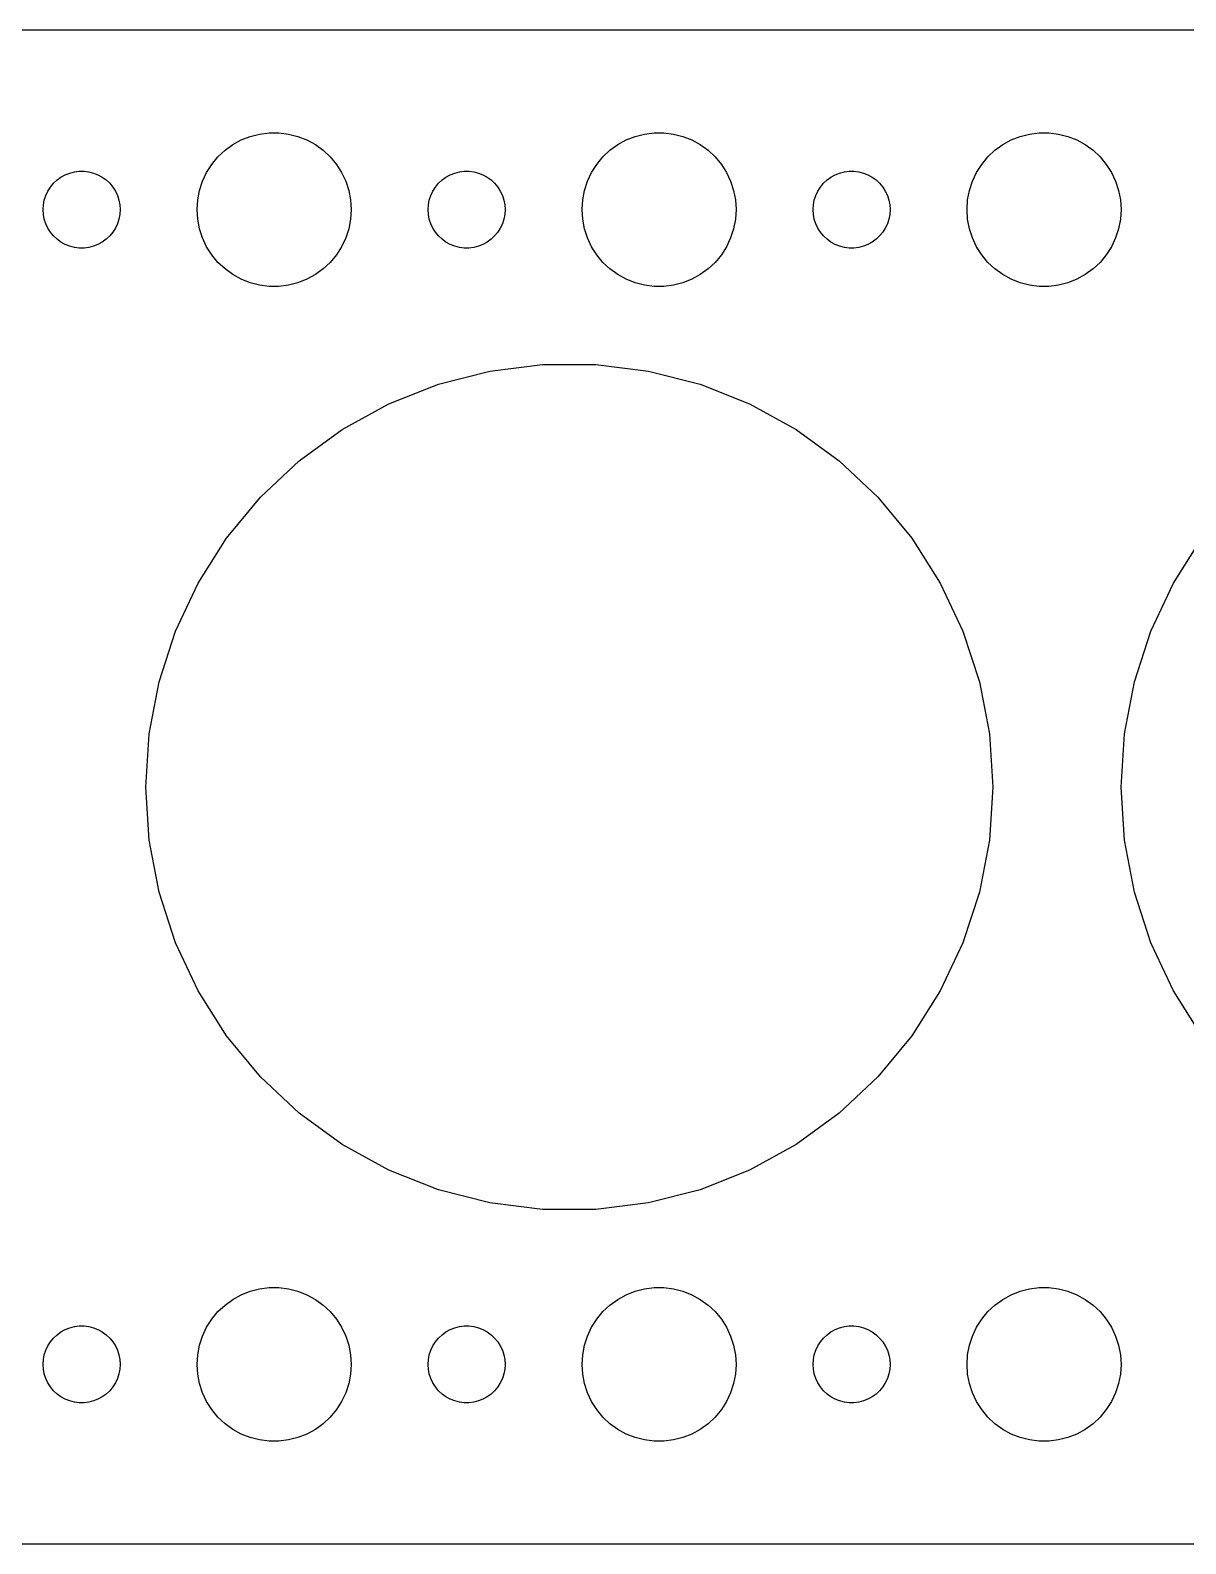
# Model space of a CAD drawing. Header units: metres. Extents: x -90 to 90, y -29 to 29.
# Drawn here: x -2 to 43, y -29.5 to 29.5 of the extents above; entities that cross this region are included whole.
import ezdxf

# ---------------------------------------------------------------- set-up
doc = ezdxf.new("R2010")
doc.units = ezdxf.units.M

msp = doc.modelspace()

# ---------------------------------------------------------------- linework, layer by layer
for p, q in [((84.8139, 29.4901), (-84.8139, 29.4901)), ((6.57294, 25.3532), (6.93785, 25.4469)), ((6.93785, 25.4469), (7.31161, 25.4941)), ((7.31161, 25.4941), (7.68837, 25.4941)), ((7.68837, 25.4941), (8.06213, 25.4469)), ((8.06213, 25.4469), (8.42705, 25.3532)), ((21.5729, 25.3532), (21.9379, 25.4469)), ((21.9379, 25.4469), (22.3116, 25.4941)), ((22.3116, 25.4941), (22.6884, 25.4941)), ((22.6884, 25.4941), (23.0621, 25.4469)), ((23.0621, 25.4469), (23.427, 25.3532)), ((36.5729, 25.3532), (36.9379, 25.4469)), ((36.9379, 25.4469), (37.3116, 25.4941)), ((37.3116, 25.4941), (37.6884, 25.4941)), ((37.6884, 25.4941), (38.0621, 25.4469)), ((38.0621, 25.4469), (38.427, 25.3532)), ((5.31308, 24.5536), (5.58772, 24.8115)), ((5.58772, 24.8115), (5.89252, 25.033)), ((5.89252, 25.033), (6.22266, 25.2145)), ((6.22266, 25.2145), (6.57294, 25.3532)), ((8.42705, 25.3532), (8.77733, 25.2145)), ((8.77733, 25.2145), (9.10747, 25.033)), ((9.10747, 25.033), (9.41226, 24.8115)), ((9.41226, 24.8115), (9.6869, 24.5536)), ((20.3131, 24.5536), (20.5877, 24.8115)), ((20.5877, 24.8115), (20.8925, 25.033)), ((20.8925, 25.033), (21.2227, 25.2145)), ((21.2227, 25.2145), (21.5729, 25.3532)), ((23.427, 25.3532), (23.7773, 25.2145)), ((23.7773, 25.2145), (24.1075, 25.033)), ((24.1075, 25.033), (24.4123, 24.8115)), ((24.4123, 24.8115), (24.6869, 24.5536)), ((35.3131, 24.5536), (35.5877, 24.8115)), ((35.5877, 24.8115), (35.8925, 25.033)), ((35.8925, 25.033), (36.2227, 25.2145)), ((36.2227, 25.2145), (36.5729, 25.3532)), ((38.427, 25.3532), (38.7773, 25.2145)), ((38.7773, 25.2145), (39.1075, 25.033)), ((39.1075, 25.033), (39.4123, 24.8115)), ((39.4123, 24.8115), (39.6869, 24.5536)), ((4.87108, 23.9453), (5.07294, 24.2634)), ((5.07294, 24.2634), (5.31308, 24.5536)), ((9.6869, 24.5536), (9.92705, 24.2634)), ((9.92705, 24.2634), (10.1289, 23.9453)), ((19.8711, 23.9453), (20.0729, 24.2634)), ((20.0729, 24.2634), (20.3131, 24.5536)), ((24.6869, 24.5536), (24.927, 24.2634)), ((24.927, 24.2634), (25.1289, 23.9453)), ((34.8711, 23.9453), (35.0729, 24.2634)), ((35.0729, 24.2634), (35.3131, 24.5536)), ((39.6869, 24.5536), (39.927, 24.2634)), ((39.927, 24.2634), (40.1289, 23.9453)), ((-1.09344, 23.5268), (-0.95613, 23.6558)), ((-0.95613, 23.6558), (-0.80373, 23.7665)), ((-0.80373, 23.7665), (-0.63866, 23.8572)), ((-0.63866, 23.8572), (-0.46352, 23.9266)), ((-0.46352, 23.9266), (-0.28107, 23.9734)), ((-0.28107, 23.9734), (-0.09418, 23.997)), ((-0.09418, 23.997), (0.09418, 23.997)), ((0.09418, 23.997), (0.28107, 23.9734)), ((0.28107, 23.9734), (0.46352, 23.9266)), ((0.46352, 23.9266), (0.63866, 23.8572)), ((0.63866, 23.8572), (0.80373, 23.7665)), ((0.80373, 23.7665), (0.95613, 23.6558)), ((0.95613, 23.6558), (1.09344, 23.5268)), ((4.59424, 23.2461), (4.71066, 23.6044)), ((4.71066, 23.6044), (4.87108, 23.9453)), ((10.1289, 23.9453), (10.2893, 23.6044)), ((10.2893, 23.6044), (10.4057, 23.2461)), ((13.9065, 23.5268), (14.0439, 23.6558)), ((14.0439, 23.6558), (14.1963, 23.7665)), ((14.1963, 23.7665), (14.3613, 23.8572)), ((14.3613, 23.8572), (14.5365, 23.9266)), ((14.5365, 23.9266), (14.7189, 23.9734)), ((14.7189, 23.9734), (14.9058, 23.997)), ((14.9058, 23.997), (15.0942, 23.997)), ((15.0942, 23.997), (15.2811, 23.9734)), ((15.2811, 23.9734), (15.4635, 23.9266)), ((15.4635, 23.9266), (15.6387, 23.8572)), ((15.6387, 23.8572), (15.8037, 23.7665)), ((15.8037, 23.7665), (15.9561, 23.6558)), ((15.9561, 23.6558), (16.0934, 23.5268)), ((19.5942, 23.2461), (19.7107, 23.6044)), ((19.7107, 23.6044), (19.8711, 23.9453)), ((25.1289, 23.9453), (25.2893, 23.6044)), ((25.2893, 23.6044), (25.4057, 23.2461)), ((28.9065, 23.5268), (29.0439, 23.6558)), ((29.0439, 23.6558), (29.1963, 23.7665)), ((29.1963, 23.7665), (29.3613, 23.8572)), ((29.3613, 23.8572), (29.5365, 23.9266)), ((29.5365, 23.9266), (29.7189, 23.9734)), ((29.7189, 23.9734), (29.9058, 23.997)), ((29.9058, 23.997), (30.0942, 23.997)), ((30.0942, 23.997), (30.2811, 23.9734)), ((30.2811, 23.9734), (30.4635, 23.9266)), ((30.4635, 23.9266), (30.6387, 23.8572)), ((30.6387, 23.8572), (30.8037, 23.7665)), ((30.8037, 23.7665), (30.9561, 23.6558)), ((30.9561, 23.6558), (31.0934, 23.5268)), ((34.5942, 23.2461), (34.7107, 23.6044)), ((34.7107, 23.6044), (34.8711, 23.9453)), ((40.1289, 23.9453), (40.2893, 23.6044)), ((40.2893, 23.6044), (40.4057, 23.2461)), ((-1.45287, 22.873), (-1.39465, 23.0522)), ((-1.39465, 23.0522), (-1.31445, 23.2226)), ((-1.31445, 23.2226), (-1.21352, 23.3817)), ((-1.21352, 23.3817), (-1.09344, 23.5268)), ((1.09344, 23.5268), (1.21352, 23.3817)), ((1.21352, 23.3817), (1.31445, 23.2226)), ((1.31445, 23.2226), (1.39465, 23.0522)), ((1.39465, 23.0522), (1.45287, 22.873)), ((4.52365, 22.876), (4.59424, 23.2461)), ((10.4057, 23.2461), (10.4763, 22.876)), ((13.5471, 22.873), (13.6053, 23.0522)), ((13.6053, 23.0522), (13.6855, 23.2226)), ((13.6855, 23.2226), (13.7865, 23.3817)), ((13.7865, 23.3817), (13.9065, 23.5268)), ((16.0934, 23.5268), (16.2135, 23.3817)), ((16.2135, 23.3817), (16.3145, 23.2226)), ((16.3145, 23.2226), (16.3947, 23.0522)), ((16.3947, 23.0522), (16.4529, 22.873)), ((19.5237, 22.876), (19.5942, 23.2461)), ((25.4057, 23.2461), (25.4763, 22.876)), ((28.5471, 22.873), (28.6053, 23.0522)), ((28.6053, 23.0522), (28.6855, 23.2226)), ((28.6855, 23.2226), (28.7865, 23.3817)), ((28.7865, 23.3817), (28.9065, 23.5268)), ((31.0934, 23.5268), (31.2135, 23.3817)), ((31.2135, 23.3817), (31.3145, 23.2226)), ((31.3145, 23.2226), (31.3947, 23.0522)), ((31.3947, 23.0522), (31.4529, 22.873)), ((34.5237, 22.876), (34.5942, 23.2461)), ((40.4057, 23.2461), (40.4763, 22.876)), ((-1.5, 22.5), (-1.48816, 22.688)), ((-1.48816, 22.312), (-1.5, 22.5)), ((-1.48816, 22.688), (-1.45287, 22.873)), ((1.45287, 22.873), (1.48816, 22.688)), ((1.48816, 22.688), (1.5, 22.5)), ((1.5, 22.5), (1.48816, 22.312)), ((4.5, 22.5), (4.52365, 22.876)), ((4.52365, 22.124), (4.5, 22.5)), ((10.4763, 22.876), (10.5, 22.5)), ((10.5, 22.5), (10.4763, 22.124)), ((13.5, 22.5), (13.5118, 22.688)), ((13.5118, 22.312), (13.5, 22.5)), ((13.5118, 22.688), (13.5471, 22.873)), ((16.4529, 22.873), (16.4882, 22.688)), ((16.4882, 22.688), (16.5, 22.5)), ((16.5, 22.5), (16.4882, 22.312)), ((19.5, 22.5), (19.5237, 22.876)), ((19.5237, 22.124), (19.5, 22.5)), ((25.4763, 22.876), (25.5, 22.5)), ((25.5, 22.5), (25.4763, 22.124)), ((28.5, 22.5), (28.5118, 22.688)), ((28.5118, 22.312), (28.5, 22.5)), ((28.5118, 22.688), (28.5471, 22.873)), ((31.4529, 22.873), (31.4882, 22.688)), ((31.4882, 22.688), (31.5, 22.5)), ((31.5, 22.5), (31.4882, 22.312)), ((34.5, 22.5), (34.5237, 22.876)), ((34.5237, 22.124), (34.5, 22.5)), ((40.4763, 22.876), (40.5, 22.5)), ((40.5, 22.5), (40.4763, 22.124)), ((-1.45287, 22.127), (-1.48816, 22.312)), ((-1.39465, 21.9478), (-1.45287, 22.127)), ((-1.31445, 21.7774), (-1.39465, 21.9478)), ((1.39465, 21.9478), (1.31445, 21.7774)), ((1.45287, 22.127), (1.39465, 21.9478)), ((1.48816, 22.312), (1.45287, 22.127)), ((4.59424, 21.7539), (4.52365, 22.124)), ((10.4763, 22.124), (10.4057, 21.7539)), ((13.5471, 22.127), (13.5118, 22.312)), ((13.6053, 21.9478), (13.5471, 22.127)), ((13.6855, 21.7774), (13.6053, 21.9478)), ((16.3947, 21.9478), (16.3145, 21.7774)), ((16.4529, 22.127), (16.3947, 21.9478)), ((16.4882, 22.312), (16.4529, 22.127)), ((19.5942, 21.7539), (19.5237, 22.124)), ((25.4763, 22.124), (25.4057, 21.7539)), ((28.5471, 22.127), (28.5118, 22.312)), ((28.6053, 21.9478), (28.5471, 22.127)), ((28.6855, 21.7774), (28.6053, 21.9478)), ((31.3947, 21.9478), (31.3145, 21.7774)), ((31.4529, 22.127), (31.3947, 21.9478)), ((31.4882, 22.312), (31.4529, 22.127)), ((34.5942, 21.7539), (34.5237, 22.124)), ((40.4763, 22.124), (40.4057, 21.7539)), ((-1.21352, 21.6183), (-1.31445, 21.7774)), ((-1.09344, 21.4732), (-1.21352, 21.6183)), ((-0.95613, 21.3442), (-1.09344, 21.4732)), ((-0.80373, 21.2335), (-0.95613, 21.3442)), ((-0.63866, 21.1427), (-0.80373, 21.2335)), ((0.80373, 21.2335), (0.63866, 21.1427)), ((0.95613, 21.3442), (0.80373, 21.2335)), ((1.09344, 21.4732), (0.95613, 21.3442)), ((1.21352, 21.6183), (1.09344, 21.4732)), ((1.31445, 21.7774), (1.21352, 21.6183)), ((4.71066, 21.3956), (4.59424, 21.7539)), ((4.87108, 21.0547), (4.71066, 21.3956)), ((10.2893, 21.3956), (10.1289, 21.0547)), ((10.4057, 21.7539), (10.2893, 21.3956)), ((13.7865, 21.6183), (13.6855, 21.7774)), ((13.9065, 21.4732), (13.7865, 21.6183)), ((14.0439, 21.3442), (13.9065, 21.4732)), ((14.1963, 21.2335), (14.0439, 21.3442)), ((14.3613, 21.1427), (14.1963, 21.2335)), ((15.8037, 21.2335), (15.6387, 21.1427)), ((15.9561, 21.3442), (15.8037, 21.2335)), ((16.0934, 21.4732), (15.9561, 21.3442)), ((16.2135, 21.6183), (16.0934, 21.4732)), ((16.3145, 21.7774), (16.2135, 21.6183)), ((19.7107, 21.3956), (19.5942, 21.7539)), ((19.8711, 21.0547), (19.7107, 21.3956)), ((25.2893, 21.3956), (25.1289, 21.0547)), ((25.4057, 21.7539), (25.2893, 21.3956)), ((28.7865, 21.6183), (28.6855, 21.7774)), ((28.9065, 21.4732), (28.7865, 21.6183)), ((29.0439, 21.3442), (28.9065, 21.4732)), ((29.1963, 21.2335), (29.0439, 21.3442)), ((29.3613, 21.1427), (29.1963, 21.2335)), ((30.8037, 21.2335), (30.6387, 21.1427)), ((30.9561, 21.3442), (30.8037, 21.2335)), ((31.0934, 21.4732), (30.9561, 21.3442)), ((31.2135, 21.6183), (31.0934, 21.4732)), ((31.3145, 21.7774), (31.2135, 21.6183)), ((34.7107, 21.3956), (34.5942, 21.7539)), ((34.8711, 21.0547), (34.7107, 21.3956)), ((40.2893, 21.3956), (40.1289, 21.0547)), ((40.4057, 21.7539), (40.2893, 21.3956)), ((-0.46352, 21.0734), (-0.63866, 21.1427)), ((-0.28107, 21.0266), (-0.46352, 21.0734)), ((-0.09418, 21.003), (-0.28107, 21.0266)), ((0.09418, 21.003), (-0.09418, 21.003)), ((0.28107, 21.0266), (0.09418, 21.003)), ((0.46352, 21.0734), (0.28107, 21.0266)), ((0.63866, 21.1427), (0.46352, 21.0734)), ((5.07294, 20.7366), (4.87108, 21.0547)), ((5.31308, 20.4464), (5.07294, 20.7366)), ((9.92705, 20.7366), (9.6869, 20.4464)), ((10.1289, 21.0547), (9.92705, 20.7366)), ((14.5365, 21.0734), (14.3613, 21.1427)), ((14.7189, 21.0266), (14.5365, 21.0734)), ((14.9058, 21.003), (14.7189, 21.0266)), ((15.0942, 21.003), (14.9058, 21.003)), ((15.2811, 21.0266), (15.0942, 21.003)), ((15.4635, 21.0734), (15.2811, 21.0266)), ((15.6387, 21.1427), (15.4635, 21.0734)), ((20.0729, 20.7366), (19.8711, 21.0547)), ((20.3131, 20.4464), (20.0729, 20.7366)), ((24.927, 20.7366), (24.6869, 20.4464)), ((25.1289, 21.0547), (24.927, 20.7366)), ((29.5365, 21.0734), (29.3613, 21.1427)), ((29.7189, 21.0266), (29.5365, 21.0734)), ((29.9058, 21.003), (29.7189, 21.0266)), ((30.0942, 21.003), (29.9058, 21.003)), ((30.2811, 21.0266), (30.0942, 21.003)), ((30.4635, 21.0734), (30.2811, 21.0266)), ((30.6387, 21.1427), (30.4635, 21.0734)), ((35.0729, 20.7366), (34.8711, 21.0547)), ((35.3131, 20.4464), (35.0729, 20.7366)), ((39.927, 20.7366), (39.6869, 20.4464)), ((40.1289, 21.0547), (39.927, 20.7366)), ((5.58772, 20.1884), (5.31308, 20.4464)), ((5.89252, 19.967), (5.58772, 20.1884)), ((9.41226, 20.1884), (9.10747, 19.967)), ((9.6869, 20.4464), (9.41226, 20.1884)), ((20.5877, 20.1884), (20.3131, 20.4464)), ((20.8925, 19.967), (20.5877, 20.1884)), ((24.4123, 20.1884), (24.1075, 19.967)), ((24.6869, 20.4464), (24.4123, 20.1884)), ((35.5877, 20.1884), (35.3131, 20.4464)), ((35.8925, 19.967), (35.5877, 20.1884)), ((39.4123, 20.1884), (39.1075, 19.967)), ((39.6869, 20.4464), (39.4123, 20.1884)), ((6.22266, 19.7855), (5.89252, 19.967)), ((6.57294, 19.6468), (6.22266, 19.7855)), ((6.93785, 19.5531), (6.57294, 19.6468)), ((7.31161, 19.5059), (6.93785, 19.5531)), ((7.68837, 19.5059), (7.31161, 19.5059)), ((8.06213, 19.5531), (7.68837, 19.5059)), ((8.42705, 19.6468), (8.06213, 19.5531)), ((8.77733, 19.7855), (8.42705, 19.6468)), ((9.10747, 19.967), (8.77733, 19.7855)), ((21.2227, 19.7855), (20.8925, 19.967)), ((21.5729, 19.6468), (21.2227, 19.7855)), ((21.9379, 19.5531), (21.5729, 19.6468)), ((22.3116, 19.5059), (21.9379, 19.5531)), ((22.6884, 19.5059), (22.3116, 19.5059)), ((23.0621, 19.5531), (22.6884, 19.5059)), ((23.427, 19.6468), (23.0621, 19.5531)), ((23.7773, 19.7855), (23.427, 19.6468)), ((24.1075, 19.967), (23.7773, 19.7855)), ((36.2227, 19.7855), (35.8925, 19.967)), ((36.5729, 19.6468), (36.2227, 19.7855)), ((36.9379, 19.5531), (36.5729, 19.6468)), ((37.3116, 19.5059), (36.9379, 19.5531)), ((37.6884, 19.5059), (37.3116, 19.5059)), ((38.0621, 19.5531), (37.6884, 19.5059)), ((38.427, 19.6468), (38.0621, 19.5531)), ((38.7773, 19.7855), (38.427, 19.6468)), ((39.1075, 19.967), (38.7773, 19.7855)), ((13.9012, 15.6924), (15.9082, 16.2077)), ((15.9082, 16.2077), (17.9639, 16.4674)), ((17.9639, 16.4674), (20.036, 16.4674)), ((20.036, 16.4674), (22.0918, 16.2077)), ((22.0918, 16.2077), (24.0988, 15.6924)), ((11.9746, 14.9296), (13.9012, 15.6924)), ((24.0988, 15.6924), (26.0253, 14.9296)), ((10.1588, 13.9314), (11.9746, 14.9296)), ((26.0253, 14.9296), (27.8411, 13.9314)), ((8.4825, 12.7135), (10.1588, 13.9314)), ((27.8411, 13.9314), (29.5175, 12.7135)), ((6.97202, 11.295), (8.4825, 12.7135)), ((29.5175, 12.7135), (31.028, 11.295)), ((5.65121, 9.69846), (6.97202, 11.295)), ((31.028, 11.295), (32.3488, 9.69846)), ((4.54094, 7.94893), (5.65121, 9.69846)), ((32.3488, 9.69846), (33.4591, 7.94893)), ((42.5409, 7.94893), (43.6512, 9.69846)), ((3.65868, 6.07405), (4.54094, 7.94893)), ((33.4591, 7.94893), (34.3413, 6.07405)), ((41.6587, 6.07405), (42.5409, 7.94893)), ((3.01837, 4.10338), (3.65868, 6.07405)), ((34.3413, 6.07405), (34.9816, 4.10338)), ((41.0184, 4.10338), (41.6587, 6.07405)), ((2.6301, 2.06799), (3.01837, 4.10338)), ((34.9816, 4.10338), (35.3699, 2.06799)), ((40.6301, 2.06799), (41.0184, 4.10338)), ((2.5, 0), (2.6301, 2.06799)), ((35.3699, 2.06799), (35.5, 0)), ((40.5, 0), (40.6301, 2.06799)), ((2.6301, -2.06799), (2.5, 0)), ((35.5, 0), (35.3699, -2.06799)), ((40.6301, -2.06799), (40.5, 0)), ((3.01837, -4.10338), (2.6301, -2.06799)), ((35.3699, -2.06799), (34.9816, -4.10338)), ((41.0184, -4.10338), (40.6301, -2.06799)), ((3.65868, -6.07405), (3.01837, -4.10338)), ((34.9816, -4.10338), (34.3413, -6.07405)), ((41.6587, -6.07405), (41.0184, -4.10338)), ((4.54094, -7.94893), (3.65868, -6.07405)), ((34.3413, -6.07405), (33.4591, -7.94893)), ((42.5409, -7.94893), (41.6587, -6.07405)), ((5.65121, -9.69846), (4.54094, -7.94893)), ((33.4591, -7.94893), (32.3488, -9.69846)), ((43.6512, -9.69846), (42.5409, -7.94893)), ((6.97202, -11.295), (5.65121, -9.69846)), ((32.3488, -9.69846), (31.028, -11.295)), ((8.4825, -12.7135), (6.97202, -11.295)), ((31.028, -11.295), (29.5175, -12.7135)), ((10.1588, -13.9314), (8.4825, -12.7135)), ((29.5175, -12.7135), (27.8411, -13.9314)), ((11.9746, -14.9296), (10.1588, -13.9314)), ((27.8411, -13.9314), (26.0253, -14.9296)), ((13.9012, -15.6924), (11.9746, -14.9296)), ((26.0253, -14.9296), (24.0988, -15.6924)), ((15.9082, -16.2077), (13.9012, -15.6924)), ((24.0988, -15.6924), (22.0918, -16.2077)), ((17.9639, -16.4674), (15.9082, -16.2077)), ((20.036, -16.4674), (17.9639, -16.4674)), ((22.0918, -16.2077), (20.036, -16.4674)), ((5.58772, -20.1884), (5.89252, -19.967)), ((5.89252, -19.967), (6.22266, -19.7855)), ((6.22266, -19.7855), (6.57294, -19.6468)), ((6.57294, -19.6468), (6.93785, -19.5531)), ((6.93785, -19.5531), (7.31161, -19.5059)), ((7.31161, -19.5059), (7.68837, -19.5059)), ((7.68837, -19.5059), (8.06213, -19.5531)), ((8.06213, -19.5531), (8.42705, -19.6468)), ((8.42705, -19.6468), (8.77733, -19.7855)), ((8.77733, -19.7855), (9.10747, -19.967)), ((9.10747, -19.967), (9.41226, -20.1884)), ((20.5877, -20.1884), (20.8925, -19.967)), ((20.8925, -19.967), (21.2227, -19.7855)), ((21.2227, -19.7855), (21.5729, -19.6468)), ((21.5729, -19.6468), (21.9379, -19.5531)), ((21.9379, -19.5531), (22.3116, -19.5059)), ((22.3116, -19.5059), (22.6884, -19.5059)), ((22.6884, -19.5059), (23.0621, -19.5531)), ((23.0621, -19.5531), (23.427, -19.6468)), ((23.427, -19.6468), (23.7773, -19.7855)), ((23.7773, -19.7855), (24.1075, -19.967)), ((24.1075, -19.967), (24.4123, -20.1884)), ((35.5877, -20.1884), (35.8925, -19.967)), ((35.8925, -19.967), (36.2227, -19.7855)), ((36.2227, -19.7855), (36.5729, -19.6468)), ((36.5729, -19.6468), (36.9379, -19.5531)), ((36.9379, -19.5531), (37.3116, -19.5059)), ((37.3116, -19.5059), (37.6884, -19.5059)), ((37.6884, -19.5059), (38.0621, -19.5531)), ((38.0621, -19.5531), (38.427, -19.6468)), ((38.427, -19.6468), (38.7773, -19.7855)), ((38.7773, -19.7855), (39.1075, -19.967)), ((39.1075, -19.967), (39.4123, -20.1884)), ((5.07294, -20.7366), (5.31308, -20.4464)), ((5.31308, -20.4464), (5.58772, -20.1884)), ((9.41226, -20.1884), (9.6869, -20.4464)), ((9.6869, -20.4464), (9.92705, -20.7366)), ((20.0729, -20.7366), (20.3131, -20.4464)), ((20.3131, -20.4464), (20.5877, -20.1884)), ((24.4123, -20.1884), (24.6869, -20.4464)), ((24.6869, -20.4464), (24.927, -20.7366)), ((35.0729, -20.7366), (35.3131, -20.4464)), ((35.3131, -20.4464), (35.5877, -20.1884)), ((39.4123, -20.1884), (39.6869, -20.4464)), ((39.6869, -20.4464), (39.927, -20.7366)), ((-0.80373, -21.2335), (-0.63866, -21.1427)), ((-0.63866, -21.1427), (-0.46352, -21.0734)), ((-0.46352, -21.0734), (-0.28107, -21.0266)), ((-0.28107, -21.0266), (-0.09418, -21.003)), ((-0.09418, -21.003), (0.09418, -21.003)), ((0.09418, -21.003), (0.28107, -21.0266)), ((0.28107, -21.0266), (0.46352, -21.0734)), ((0.46352, -21.0734), (0.63866, -21.1427)), ((0.63866, -21.1427), (0.80373, -21.2335)), ((4.71066, -21.3956), (4.87108, -21.0547)), ((4.87108, -21.0547), (5.07294, -20.7366)), ((9.92705, -20.7366), (10.1289, -21.0547)), ((10.1289, -21.0547), (10.2893, -21.3956)), ((14.1963, -21.2335), (14.3613, -21.1427)), ((14.3613, -21.1427), (14.5365, -21.0734)), ((14.5365, -21.0734), (14.7189, -21.0266)), ((14.7189, -21.0266), (14.9058, -21.003)), ((14.9058, -21.003), (15.0942, -21.003)), ((15.0942, -21.003), (15.2811, -21.0266)), ((15.2811, -21.0266), (15.4635, -21.0734)), ((15.4635, -21.0734), (15.6387, -21.1427)), ((15.6387, -21.1427), (15.8037, -21.2335)), ((19.7107, -21.3956), (19.8711, -21.0547)), ((19.8711, -21.0547), (20.0729, -20.7366)), ((24.927, -20.7366), (25.1289, -21.0547)), ((25.1289, -21.0547), (25.2893, -21.3956)), ((29.1963, -21.2335), (29.3613, -21.1427)), ((29.3613, -21.1427), (29.5365, -21.0734)), ((29.5365, -21.0734), (29.7189, -21.0266)), ((29.7189, -21.0266), (29.9058, -21.003)), ((29.9058, -21.003), (30.0942, -21.003)), ((30.0942, -21.003), (30.2811, -21.0266)), ((30.2811, -21.0266), (30.4635, -21.0734)), ((30.4635, -21.0734), (30.6387, -21.1427)), ((30.6387, -21.1427), (30.8037, -21.2335)), ((34.7107, -21.3956), (34.8711, -21.0547)), ((34.8711, -21.0547), (35.0729, -20.7366)), ((39.927, -20.7366), (40.1289, -21.0547)), ((40.1289, -21.0547), (40.2893, -21.3956)), ((-1.39465, -21.9478), (-1.31445, -21.7774)), ((-1.31445, -21.7774), (-1.21352, -21.6183)), ((-1.21352, -21.6183), (-1.09344, -21.4732)), ((-1.09344, -21.4732), (-0.95613, -21.3442)), ((-0.95613, -21.3442), (-0.80373, -21.2335)), ((0.80373, -21.2335), (0.95613, -21.3442)), ((0.95613, -21.3442), (1.09344, -21.4732)), ((1.09344, -21.4732), (1.21352, -21.6183)), ((1.21352, -21.6183), (1.31445, -21.7774)), ((1.31445, -21.7774), (1.39465, -21.9478)), ((4.52365, -22.124), (4.59424, -21.7539)), ((4.59424, -21.7539), (4.71066, -21.3956)), ((10.2893, -21.3956), (10.4057, -21.7539)), ((10.4057, -21.7539), (10.4763, -22.124)), ((13.6053, -21.9478), (13.6855, -21.7774)), ((13.6855, -21.7774), (13.7865, -21.6183)), ((13.7865, -21.6183), (13.9065, -21.4732)), ((13.9065, -21.4732), (14.0439, -21.3442)), ((14.0439, -21.3442), (14.1963, -21.2335)), ((15.8037, -21.2335), (15.9561, -21.3442)), ((15.9561, -21.3442), (16.0934, -21.4732)), ((16.0934, -21.4732), (16.2135, -21.6183)), ((16.2135, -21.6183), (16.3145, -21.7774)), ((16.3145, -21.7774), (16.3947, -21.9478)), ((19.5237, -22.124), (19.5942, -21.7539)), ((19.5942, -21.7539), (19.7107, -21.3956)), ((25.2893, -21.3956), (25.4057, -21.7539)), ((25.4057, -21.7539), (25.4763, -22.124)), ((28.6053, -21.9478), (28.6855, -21.7774)), ((28.6855, -21.7774), (28.7865, -21.6183)), ((28.7865, -21.6183), (28.9065, -21.4732)), ((28.9065, -21.4732), (29.0439, -21.3442)), ((29.0439, -21.3442), (29.1963, -21.2335)), ((30.8037, -21.2335), (30.9561, -21.3442)), ((30.9561, -21.3442), (31.0934, -21.4732)), ((31.0934, -21.4732), (31.2135, -21.6183)), ((31.2135, -21.6183), (31.3145, -21.7774)), ((31.3145, -21.7774), (31.3947, -21.9478)), ((34.5237, -22.124), (34.5942, -21.7539)), ((34.5942, -21.7539), (34.7107, -21.3956)), ((40.2893, -21.3956), (40.4057, -21.7539)), ((40.4057, -21.7539), (40.4763, -22.124)), ((-1.5, -22.5), (-1.48816, -22.312)), ((-1.48816, -22.312), (-1.45287, -22.127)), ((-1.45287, -22.127), (-1.39465, -21.9478)), ((1.39465, -21.9478), (1.45287, -22.127)), ((1.45287, -22.127), (1.48816, -22.312)), ((1.48816, -22.312), (1.5, -22.5)), ((4.5, -22.5), (4.52365, -22.124)), ((10.4763, -22.124), (10.5, -22.5)), ((13.5, -22.5), (13.5118, -22.312)), ((13.5118, -22.312), (13.5471, -22.127)), ((13.5471, -22.127), (13.6053, -21.9478)), ((16.3947, -21.9478), (16.4529, -22.127)), ((16.4529, -22.127), (16.4882, -22.312)), ((16.4882, -22.312), (16.5, -22.5)), ((19.5, -22.5), (19.5237, -22.124)), ((25.4763, -22.124), (25.5, -22.5)), ((28.5, -22.5), (28.5118, -22.312)), ((28.5118, -22.312), (28.5471, -22.127)), ((28.5471, -22.127), (28.6053, -21.9478)), ((31.3947, -21.9478), (31.4529, -22.127)), ((31.4529, -22.127), (31.4882, -22.312)), ((31.4882, -22.312), (31.5, -22.5)), ((34.5, -22.5), (34.5237, -22.124)), ((40.4763, -22.124), (40.5, -22.5)), ((-1.48816, -22.688), (-1.5, -22.5)), ((-1.45287, -22.873), (-1.48816, -22.688)), ((-1.39465, -23.0522), (-1.45287, -22.873)), ((1.45287, -22.873), (1.39465, -23.0522)), ((1.48816, -22.688), (1.45287, -22.873)), ((1.5, -22.5), (1.48816, -22.688)), ((4.52365, -22.876), (4.5, -22.5)), ((4.59424, -23.2461), (4.52365, -22.876)), ((10.4763, -22.876), (10.4057, -23.2461)), ((10.5, -22.5), (10.4763, -22.876)), ((13.5118, -22.688), (13.5, -22.5)), ((13.5471, -22.873), (13.5118, -22.688)), ((13.6053, -23.0522), (13.5471, -22.873)), ((16.4529, -22.873), (16.3947, -23.0522)), ((16.4882, -22.688), (16.4529, -22.873)), ((16.5, -22.5), (16.4882, -22.688)), ((19.5237, -22.876), (19.5, -22.5)), ((19.5942, -23.2461), (19.5237, -22.876)), ((25.4763, -22.876), (25.4057, -23.2461)), ((25.5, -22.5), (25.4763, -22.876)), ((28.5118, -22.688), (28.5, -22.5)), ((28.5471, -22.873), (28.5118, -22.688)), ((28.6053, -23.0522), (28.5471, -22.873)), ((31.4529, -22.873), (31.3947, -23.0522)), ((31.4882, -22.688), (31.4529, -22.873)), ((31.5, -22.5), (31.4882, -22.688)), ((34.5237, -22.876), (34.5, -22.5)), ((34.5942, -23.2461), (34.5237, -22.876)), ((40.4763, -22.876), (40.4057, -23.2461)), ((40.5, -22.5), (40.4763, -22.876)), ((-1.31445, -23.2226), (-1.39465, -23.0522)), ((-1.21352, -23.3817), (-1.31445, -23.2226)), ((-1.09344, -23.5268), (-1.21352, -23.3817)), ((-0.95613, -23.6558), (-1.09344, -23.5268)), ((1.09344, -23.5268), (0.95613, -23.6558)), ((1.21352, -23.3817), (1.09344, -23.5268)), ((1.31445, -23.2226), (1.21352, -23.3817)), ((1.39465, -23.0522), (1.31445, -23.2226)), ((4.71066, -23.6044), (4.59424, -23.2461)), ((10.4057, -23.2461), (10.2893, -23.6044)), ((13.6855, -23.2226), (13.6053, -23.0522)), ((13.7865, -23.3817), (13.6855, -23.2226)), ((13.9065, -23.5268), (13.7865, -23.3817)), ((14.0439, -23.6558), (13.9065, -23.5268)), ((16.0934, -23.5268), (15.9561, -23.6558)), ((16.2135, -23.3817), (16.0934, -23.5268)), ((16.3145, -23.2226), (16.2135, -23.3817)), ((16.3947, -23.0522), (16.3145, -23.2226)), ((19.7107, -23.6044), (19.5942, -23.2461)), ((25.4057, -23.2461), (25.2893, -23.6044)), ((28.6855, -23.2226), (28.6053, -23.0522)), ((28.7865, -23.3817), (28.6855, -23.2226)), ((28.9065, -23.5268), (28.7865, -23.3817)), ((29.0439, -23.6558), (28.9065, -23.5268)), ((31.0934, -23.5268), (30.9561, -23.6558)), ((31.2135, -23.3817), (31.0934, -23.5268)), ((31.3145, -23.2226), (31.2135, -23.3817)), ((31.3947, -23.0522), (31.3145, -23.2226)), ((34.7107, -23.6044), (34.5942, -23.2461)), ((40.4057, -23.2461), (40.2893, -23.6044)), ((-0.80373, -23.7665), (-0.95613, -23.6558)), ((-0.63866, -23.8572), (-0.80373, -23.7665)), ((-0.46352, -23.9266), (-0.63866, -23.8572)), ((-0.28107, -23.9734), (-0.46352, -23.9266)), ((-0.09418, -23.997), (-0.28107, -23.9734)), ((0.09418, -23.997), (-0.09418, -23.997)), ((0.28107, -23.9734), (0.09418, -23.997)), ((0.46352, -23.9266), (0.28107, -23.9734)), ((0.63866, -23.8572), (0.46352, -23.9266)), ((0.80373, -23.7665), (0.63866, -23.8572)), ((0.95613, -23.6558), (0.80373, -23.7665)), ((4.87108, -23.9453), (4.71066, -23.6044)), ((5.07294, -24.2634), (4.87108, -23.9453)), ((10.1289, -23.9453), (9.92705, -24.2634)), ((10.2893, -23.6044), (10.1289, -23.9453)), ((14.1963, -23.7665), (14.0439, -23.6558)), ((14.3613, -23.8572), (14.1963, -23.7665)), ((14.5365, -23.9266), (14.3613, -23.8572)), ((14.7189, -23.9734), (14.5365, -23.9266)), ((14.9058, -23.997), (14.7189, -23.9734)), ((15.0942, -23.997), (14.9058, -23.997)), ((15.2811, -23.9734), (15.0942, -23.997)), ((15.4635, -23.9266), (15.2811, -23.9734)), ((15.6387, -23.8572), (15.4635, -23.9266)), ((15.8037, -23.7665), (15.6387, -23.8572)), ((15.9561, -23.6558), (15.8037, -23.7665)), ((19.8711, -23.9453), (19.7107, -23.6044)), ((20.0729, -24.2634), (19.8711, -23.9453)), ((25.1289, -23.9453), (24.927, -24.2634)), ((25.2893, -23.6044), (25.1289, -23.9453)), ((29.1963, -23.7665), (29.0439, -23.6558)), ((29.3613, -23.8572), (29.1963, -23.7665)), ((29.5365, -23.9266), (29.3613, -23.8572)), ((29.7189, -23.9734), (29.5365, -23.9266)), ((29.9058, -23.997), (29.7189, -23.9734)), ((30.0942, -23.997), (29.9058, -23.997)), ((30.2811, -23.9734), (30.0942, -23.997)), ((30.4635, -23.9266), (30.2811, -23.9734)), ((30.6387, -23.8572), (30.4635, -23.9266)), ((30.8037, -23.7665), (30.6387, -23.8572)), ((30.9561, -23.6558), (30.8037, -23.7665)), ((34.8711, -23.9453), (34.7107, -23.6044)), ((35.0729, -24.2634), (34.8711, -23.9453)), ((40.1289, -23.9453), (39.927, -24.2634)), ((40.2893, -23.6044), (40.1289, -23.9453)), ((5.31308, -24.5536), (5.07294, -24.2634)), ((5.58772, -24.8115), (5.31308, -24.5536)), ((9.6869, -24.5536), (9.41226, -24.8115)), ((9.92705, -24.2634), (9.6869, -24.5536)), ((20.3131, -24.5536), (20.0729, -24.2634)), ((20.5877, -24.8115), (20.3131, -24.5536)), ((24.6869, -24.5536), (24.4123, -24.8115)), ((24.927, -24.2634), (24.6869, -24.5536)), ((35.3131, -24.5536), (35.0729, -24.2634)), ((35.5877, -24.8115), (35.3131, -24.5536)), ((39.6869, -24.5536), (39.4123, -24.8115)), ((39.927, -24.2634), (39.6869, -24.5536)), ((5.89252, -25.033), (5.58772, -24.8115)), ((6.22266, -25.2145), (5.89252, -25.033)), ((6.57294, -25.3532), (6.22266, -25.2145)), ((6.93785, -25.4469), (6.57294, -25.3532)), ((8.42705, -25.3532), (8.06213, -25.4469)), ((8.77733, -25.2145), (8.42705, -25.3532)), ((9.10747, -25.033), (8.77733, -25.2145)), ((9.41226, -24.8115), (9.10747, -25.033)), ((20.8925, -25.033), (20.5877, -24.8115)), ((21.2227, -25.2145), (20.8925, -25.033)), ((21.5729, -25.3532), (21.2227, -25.2145)), ((21.9379, -25.4469), (21.5729, -25.3532)), ((23.427, -25.3532), (23.0621, -25.4469)), ((23.7773, -25.2145), (23.427, -25.3532)), ((24.1075, -25.033), (23.7773, -25.2145)), ((24.4123, -24.8115), (24.1075, -25.033)), ((35.8925, -25.033), (35.5877, -24.8115)), ((36.2227, -25.2145), (35.8925, -25.033)), ((36.5729, -25.3532), (36.2227, -25.2145)), ((36.9379, -25.4469), (36.5729, -25.3532)), ((38.427, -25.3532), (38.0621, -25.4469)), ((38.7773, -25.2145), (38.427, -25.3532)), ((39.1075, -25.033), (38.7773, -25.2145)), ((39.4123, -24.8115), (39.1075, -25.033)), ((7.31161, -25.4941), (6.93785, -25.4469)), ((7.68837, -25.4941), (7.31161, -25.4941)), ((8.06213, -25.4469), (7.68837, -25.4941)), ((22.3116, -25.4941), (21.9379, -25.4469)), ((22.6884, -25.4941), (22.3116, -25.4941)), ((23.0621, -25.4469), (22.6884, -25.4941)), ((37.3116, -25.4941), (36.9379, -25.4469)), ((37.6884, -25.4941), (37.3116, -25.4941)), ((38.0621, -25.4469), (37.6884, -25.4941)), ((-84.8139, -29.4901), (84.8139, -29.4901))]:
    msp.add_line(p, q)

doc.saveas('drawing.dxf')
